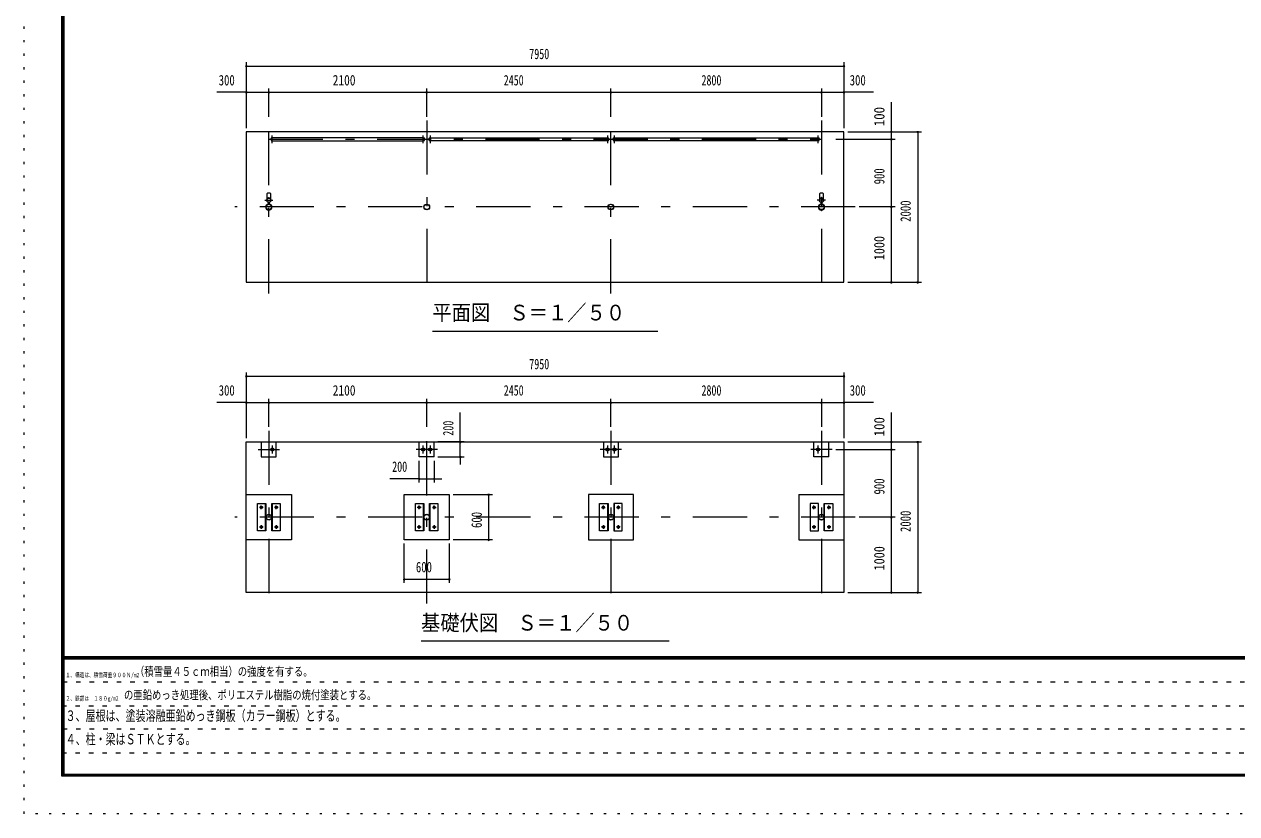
# Model space of a CAD drawing. Units: millimetres, scale not verified, with parts at other scales. Extents: x -23448 to 23452, y -10500 to 10500.
# Drawn here: x -6248 to 9878, y -10500 to 0 of the extents above; entities that cross this region are included whole.
import ezdxf
from ezdxf.enums import TextEntityAlignment as Align

# ---------------------------------------------------------------- set-up
doc = ezdxf.new("R2010")
doc.units = ezdxf.units.MM
doc.header["$LTSCALE"] = 60
for name, pattern in [('USER1', [3, 1, -2]), ('USER3', [24, 12, -5, 2, -5]), ('USER4', [3, 0.5, -2.5])]:
    doc.linetypes.add(name, pattern=pattern)
doc.layers.add('0-1_0-F', color=7, linetype='Continuous')
for name, color, linetype, lineweight in [('0-2_1-0BOLD', 7, 'Continuous', 18), ('0-3_1-2CENTER', 3, 'USER3', 18), ('0-5_1-5DIM', 3, 'Continuous', 18), ('0-C_F-F', 5, 'Continuous', 18), ('0-D_F-E_J_ADD', 5, 'USER4', 18)]:
    doc.layers.add(name, color=color, linetype=linetype, lineweight=lineweight)
doc.styles.add('ＭＳ ゴシック', font='')
doc.styles.get('ＭＳ ゴシック').set_extended_font_data('MS Gothic')

msp = doc.modelspace()

# ---------------------------------------------------------------- linework, layer by layer
at = {"layer": '0-2_1-0BOLD'}
for p, q in [((-942.07, -1508.98), (-2949.37, -1508.98)), ((-2949.37, -1551.68), (-942.07, -1551.68)), ((-849.36, -1508.98), (1507.93, -1508.98)), ((1507.93, -1551.68), (-849.36, -1551.68)), ((1600.63, -1508.98), (4307.93, -1508.98)), ((4307.93, -1551.68), (1600.63, -1551.68)), ((-3023.22, -2255.29), (-3023.22, -2330.81)), ((-2968.22, -2330.81), (-2968.22, -2255.29)), ((4326.78, -2255.29), (4326.78, -2330.81)), ((4381.78, -2330.81), (4381.78, -2255.29)), ((-3000.32, -2390.84), (-3000.32, -2369.06)), ((-2998.72, -2367.66), (-2998.72, -2392.29)), ((-2992.72, -2392.29), (-2992.72, -2367.66)), ((-2991.12, -2369.06), (-2991.12, -2390.84)), ((4349.68, -2390.84), (4349.68, -2369.06)), ((4351.28, -2367.66), (4351.28, -2392.29)), ((4357.28, -2392.29), (4357.28, -2367.66)), ((4358.88, -2369.06), (4358.88, -2390.84)), ((-795.72, -5755.33), (-795.72, -5555.33)), ((4454.27, -5755.33), (4454.27, -5555.33)), ((4054.28, -6255.33), (4654.28, -6255.33)), ((-3038.38, -6735.33), (-3038.38, -6375.33)), ((-2953.07, -6375.33), (-2953.07, -6735.33)), ((-938.37, -6735.33), (-938.37, -6375.33)), ((-853.08, -6375.33), (-853.08, -6735.33)), ((1511.62, -6735.33), (1511.62, -6375.33)), ((1596.93, -6375.33), (1596.93, -6735.33)), ((4311.63, -6375.33), (4311.63, -6735.33)), ((4396.93, -6735.33), (4396.93, -6375.33))]:
    msp.add_line(p, q, dxfattribs=at)
for points in [[(-3295.72, -1430.33), (-3295.72, -3430.33), (4654.28, -3430.33), (4654.28, -1430.33)], [(-3295.72, -5555.32), (4654.28, -5555.32), (4654.28, -7555.33), (-3295.72, -7555.33)], [(-1195.72, -6855.33), (-1195.72, -6255.33), (-595.72, -6255.33), (-595.72, -6855.33)], [(1254.28, -6255.33), (1254.28, -6855.33), (1854.28, -6855.33), (1854.28, -6255.33)], [(-3145.87, -6735.33), (-3145.87, -6375.33), (-3033.88, -6375.33), (-3033.88, -6735.33)], [(-2957.57, -6375.33), (-2845.58, -6375.33), (-2845.58, -6735.33), (-2957.57, -6735.33)], [(-1045.87, -6735.33), (-1045.87, -6375.33), (-933.87, -6375.33), (-933.87, -6735.33)], [(-857.57, -6375.33), (-745.57, -6375.33), (-745.57, -6735.33), (-857.57, -6735.33)], [(1516.13, -6735.33), (1404.13, -6735.33), (1404.13, -6375.33), (1516.13, -6375.33)], [(1704.43, -6375.33), (1592.42, -6375.33), (1592.42, -6735.33), (1704.43, -6735.33)], [(4316.13, -6375.33), (4204.13, -6375.33), (4204.13, -6735.33), (4316.13, -6735.33)], [(4504.43, -6735.33), (4392.43, -6735.33), (4392.43, -6375.33), (4504.43, -6375.33)]]:
    msp.add_lwpolyline(points, close=True, dxfattribs=at)
for points in [[(-3095.73, -5555.33), (-3095.73, -5755.33), (-2895.73, -5755.33), (-2895.73, -5555.33)], [(-795.72, -5755.33), (-995.72, -5755.33), (-995.72, -5555.33)], [(1454.28, -5555.33), (1454.28, -5755.33), (1654.28, -5755.33), (1654.28, -5555.33)], [(4454.27, -5755.33), (4254.27, -5755.33), (4254.27, -5555.33)], [(-3295.72, -6255.33), (-2695.72, -6255.33), (-2695.72, -6855.33), (-3295.72, -6855.33)], [(4054.28, -6255.33), (4054.28, -6855.33), (4654.28, -6855.33)]]:
    msp.add_lwpolyline(points, dxfattribs=at)
for centre, radius in [((-2995.72, -2430.33), 38.15), ((-2995.72, -2430.33), 35.35), ((-2995.72, -2340.33), 27.5), ((-2995.72, -2308.98), 2.25), ((-895.72, -2430.33), 38.15), ((-895.72, -2430.33), 35.35), ((1554.28, -2430.33), 38.15), ((1554.28, -2430.33), 35.35), ((4354.28, -2430.33), 38.15), ((4354.28, -2430.33), 35.35), ((4354.28, -2340.33), 27.5), ((4354.28, -2308.98), 2.25), ((-2995.72, -2472.33), 2.25), ((4354.28, -2472.33), 2.25), ((-2949.37, -5655.33), 21.35), ((-2949.37, -5655.33), 19.05), ((-942.07, -5655.33), 21.35), ((-942.07, -5655.33), 19.05), ((-849.37, -5655.33), 21.35), ((-849.37, -5655.33), 19.05), ((1507.93, -5655.33), 21.35), ((1507.93, -5655.33), 19.05), ((1600.63, -5655.33), 21.35), ((1600.63, -5655.33), 19.05), ((4307.92, -5655.33), 21.35), ((4307.92, -5655.33), 19.05), ((-3095.73, -6425.33), 14.5), ((-2895.72, -6425.33), 14.5), ((-995.72, -6425.33), 14.5), ((-795.72, -6425.33), 14.5), ((1454.27, -6425.33), 14.5), ((1654.28, -6425.33), 14.5), ((4254.28, -6425.33), 14.5), ((4454.28, -6425.33), 14.5), ((-2995.72, -6555.33), 38.15), ((-2995.72, -6555.33), 35.35), ((-895.72, -6555.33), 38.15), ((-895.72, -6555.33), 35.35), ((1554.28, -6555.33), 38.15), ((1554.28, -6555.33), 35.35), ((4354.28, -6555.33), 38.15), ((4354.28, -6555.33), 35.35), ((-3095.73, -6685.33), 14.5), ((-2895.72, -6685.33), 14.5), ((-995.72, -6685.33), 14.5), ((-795.72, -6685.33), 14.5), ((1454.27, -6685.33), 14.5), ((1654.28, -6685.33), 14.5), ((4254.28, -6685.33), 14.5), ((4454.28, -6685.33), 14.5)]:
    msp.add_circle(centre, radius, dxfattribs=at)
for centre, radius, start, end in [((-2949.37, -1530.33), 21.35, 90, 270), ((-942.07, -1530.33), 21.35, 270, 90), ((-849.36, -1530.33), 21.35, 90, 270), ((1507.93, -1530.33), 21.35, 270, 90), ((1600.63, -1530.33), 21.35, 90, 270), ((4307.93, -1530.33), 21.35, 270, 90), ((-2995.72, -2290.78), 44.9, 52.23546, 127.76454), ((4354.28, -2290.78), 44.9, 52.23546, 127.76454), ((-2995.72, -2430.33), 39.75, 96.64514, 265.61671), ((-2995.72, -2340.33), 29.1, 95.93016, 260.90512), ((-2995.72, -2357.73), 44.9, 109.58864, 127.76454), ((-2995.72, -2308.98), 3.85, 321.34222, 270), ((-2995.72, -2340.33), 29.1, 279.09488, 90), ((-2995.72, -2430.33), 39.75, 270, 83.35486), ((-2995.72, -2357.73), 44.9, 52.23546, 70.41136), ((4354.28, -2430.33), 39.75, 96.64514, 265.61671), ((4354.28, -2340.33), 29.1, 95.93016, 260.90512), ((4354.28, -2357.73), 44.9, 109.58864, 127.76454), ((4354.28, -2308.98), 3.85, 321.34222, 270), ((4354.28, -2340.33), 29.1, 279.09488, 90), ((4354.28, -2430.33), 39.75, 270, 83.35486), ((4354.28, -2357.73), 44.9, 52.23546, 70.41136), ((-2995.72, -2472.33), 3.85, 90, 37.90752), ((4354.28, -2472.33), 3.85, 90, 37.90752)]:
    msp.add_arc(centre, radius, start, end, dxfattribs=at)
at = {"layer": '0-3_1-2CENTER'}
for p, q in [((-2995.72, -3580.33), (-2995.72, -1280.33)), ((-895.72, -1280.33), (-895.72, -3580.33)), ((1554.28, -3580.33), (1554.28, -1280.33)), ((4354.28, -1280.33), (4354.28, -3580.33)), ((-2995.72, -1530.33), (4354.28, -1530.33)), ((-2949.37, -1581.68), (-2949.37, -1478.98)), ((-942.07, -1581.68), (-942.07, -1478.98)), ((-849.36, -1478.98), (-849.36, -1581.68)), ((1507.93, -1478.98), (1507.93, -1581.68)), ((1600.63, -1581.68), (1600.63, -1478.98)), ((4307.93, -1478.98), (4307.93, -1581.68)), ((-3050.72, -2340.33), (-2940.72, -2340.33)), ((-2984.96, -2380), (-3006.48, -2380)), ((4409.28, -2340.33), (4299.28, -2340.33)), ((4343.52, -2380), (4365.04, -2380)), ((4804.28, -2430.33), (-3445.72, -2430.33)), ((-2995.72, -5405.33), (-2995.72, -7705.33)), ((-895.72, -7705.33), (-895.72, -5405.33)), ((1554.28, -5405.33), (1554.28, -7705.33)), ((4354.28, -5405.33), (4354.28, -7705.33)), ((-2949.37, -5603.98), (-2949.37, -5706.68)), ((-942.07, -5706.68), (-942.07, -5603.98)), ((-849.37, -5603.98), (-849.37, -5706.68)), ((1507.93, -5603.98), (1507.93, -5706.68)), ((1600.63, -5706.68), (1600.63, -5603.98)), ((4307.92, -5603.98), (4307.92, -5706.68)), ((-3137.15, -5655.33), (-2854.3, -5655.33)), ((-754.3, -5655.33), (-1037.15, -5655.33)), ((1695.7, -5655.33), (1412.86, -5655.33)), ((4495.69, -5655.33), (4212.85, -5655.33)), ((-3070.72, -6425.33), (-3120.72, -6425.33)), ((-3095.73, -6450.33), (-3095.73, -6400.33)), ((-2870.72, -6425.33), (-2920.72, -6425.33)), ((-2895.72, -6450.33), (-2895.72, -6400.33)), ((-970.72, -6425.33), (-1020.72, -6425.33)), ((-995.72, -6450.33), (-995.72, -6400.33)), ((-820.72, -6425.33), (-770.72, -6425.33)), ((-795.72, -6450.33), (-795.72, -6400.33)), ((1429.28, -6425.33), (1479.28, -6425.33)), ((1454.27, -6450.33), (1454.27, -6400.33)), ((1629.28, -6425.33), (1679.28, -6425.33)), ((1654.28, -6450.33), (1654.28, -6400.33)), ((4229.28, -6425.33), (4279.28, -6425.33)), ((4254.28, -6450.33), (4254.28, -6400.33)), ((4429.28, -6425.33), (4479.28, -6425.33)), ((4454.28, -6450.33), (4454.28, -6400.33)), ((4804.28, -6555.33), (-3445.72, -6555.33)), ((-3120.72, -6685.33), (-3070.72, -6685.33)), ((-3095.73, -6660.33), (-3095.73, -6710.33)), ((-2920.72, -6685.33), (-2870.72, -6685.33)), ((-2895.72, -6660.33), (-2895.72, -6710.33)), ((-1020.72, -6685.33), (-970.72, -6685.33)), ((-995.72, -6710.33), (-995.72, -6660.33)), ((-820.72, -6685.33), (-770.72, -6685.33)), ((-795.72, -6660.33), (-795.72, -6710.33)), ((1479.28, -6685.33), (1429.28, -6685.33)), ((1454.27, -6660.33), (1454.27, -6710.33)), ((1679.28, -6685.33), (1629.28, -6685.33)), ((1654.28, -6710.33), (1654.28, -6660.33)), ((4279.28, -6685.33), (4229.28, -6685.33)), ((4254.28, -6660.33), (4254.28, -6710.33)), ((4479.28, -6685.33), (4429.28, -6685.33)), ((4454.28, -6660.33), (4454.28, -6710.33))]:
    msp.add_line(p, q, dxfattribs=at)
at = {"layer": '0-5_1-5DIM'}
for p, q in [((-3285.72, -555.33), (-3305.72, -555.33)), ((-3295.72, -505.33), (-3295.72, -1380.33)), ((-3295.72, -555.33), (4654.28, -555.33)), ((4664.28, -555.33), (4644.28, -555.33)), ((4654.28, -505.33), (4654.28, -1380.33)), ((-3295.72, -905.33), (-3688.22, -905.33)), ((-3285.72, -905.33), (-3305.72, -905.33)), ((-3295.72, -905.33), (-2995.72, -905.33)), ((-2985.72, -905.33), (-3005.72, -905.33)), ((-2995.72, -1230.33), (-2995.72, -855.33)), ((-2995.72, -905.33), (-895.72, -905.33)), ((-885.72, -905.33), (-905.72, -905.33)), ((-895.72, -1230.33), (-895.72, -855.33)), ((-895.72, -905.33), (1554.28, -905.33)), ((1564.28, -905.33), (1544.28, -905.33)), ((1554.28, -1230.33), (1554.28, -855.33)), ((1554.28, -905.33), (4354.28, -905.33)), ((4364.28, -905.33), (4344.28, -905.33)), ((4354.28, -855.33), (4354.28, -1230.33)), ((4354.28, -905.33), (4654.28, -905.33)), ((4664.28, -905.33), (4644.28, -905.33)), ((5046.78, -905.33), (4654.28, -905.33)), ((5284.28, -1430.33), (5284.28, -1037.83)), ((4704.28, -1430.33), (5684.28, -1430.33)), ((5294.28, -1430.33), (5274.28, -1430.33)), ((5284.28, -1530.34), (5284.28, -1430.33)), ((5644.28, -1430.33), (5624.28, -1430.33)), ((5634.28, -1430.33), (5634.28, -3430.33)), ((4545.7, -1530.34), (5334.28, -1530.34)), ((5294.28, -1530.34), (5274.28, -1530.34)), ((5284.28, -2430.33), (5284.28, -1530.34)), ((5334.28, -2430.33), (4854.28, -2430.33)), ((5294.28, -2430.33), (5274.28, -2430.33)), ((5284.28, -3430.33), (5284.28, -2430.33)), ((4704.28, -3430.33), (5684.28, -3430.33)), ((5294.28, -3430.33), (5274.28, -3430.33)), ((5644.28, -3430.33), (5624.28, -3430.33)), ((-820.72, -4080.33), (2179.28, -4080.33)), ((-3295.72, -4630.33), (-3295.72, -5505.32)), ((4654.27, -4630.33), (4654.27, -5505.32)), ((-3285.72, -4680.33), (-3305.72, -4680.33)), ((-3295.72, -4680.33), (4654.27, -4680.33)), ((4664.27, -4680.33), (4644.27, -4680.33)), ((-2995.73, -5355.33), (-2995.73, -4980.33)), ((-895.72, -5355.33), (-895.72, -4980.33)), ((1554.28, -5355.33), (1554.28, -4980.33)), ((4354.28, -4980.33), (4354.28, -5355.33)), ((-3295.72, -5030.33), (-3688.22, -5030.33)), ((-3285.72, -5030.33), (-3305.72, -5030.33)), ((-3295.72, -5030.33), (-2995.73, -5030.33)), ((-2985.73, -5030.33), (-3005.73, -5030.33)), ((-2995.73, -5030.33), (-895.72, -5030.33)), ((-885.72, -5030.33), (-905.72, -5030.33)), ((-895.72, -5030.33), (1554.28, -5030.33)), ((1564.27, -5030.33), (1544.27, -5030.33)), ((1554.28, -5030.33), (4354.28, -5030.33)), ((4364.28, -5030.33), (4344.28, -5030.33)), ((4354.28, -5030.33), (4654.27, -5030.33)), ((4664.27, -5030.33), (4644.27, -5030.33)), ((5046.78, -5030.33), (4654.27, -5030.33)), ((-448.7, -5555.33), (-448.7, -5162.83)), ((5284.28, -5555.33), (5284.28, -5162.83)), ((-398.7, -5555.33), (-745.72, -5555.33)), ((-438.7, -5555.33), (-458.7, -5555.33)), ((-448.7, -5755.33), (-448.7, -5555.33)), ((4704.27, -5555.33), (5684.28, -5555.33)), ((5294.28, -5555.33), (5274.28, -5555.33)), ((5284.28, -5655.33), (5284.28, -5555.33)), ((5644.28, -5555.33), (5624.28, -5555.33)), ((5634.28, -5555.33), (5634.28, -7555.32)), ((-995.72, -6094.63), (-995.72, -5805.33)), ((-795.72, -5805.33), (-795.72, -6094.63)), ((-745.72, -5755.33), (-398.7, -5755.33)), ((-438.7, -5755.33), (-458.7, -5755.33)), ((-448.7, -5755.33), (-448.7, -5855.33)), ((4545.7, -5655.33), (5334.28, -5655.33)), ((5294.28, -5655.33), (5274.28, -5655.33)), ((5284.28, -6555.32), (5284.28, -5655.33)), ((-995.72, -6044.63), (-1388.22, -6044.63)), ((-985.72, -6044.63), (-1005.72, -6044.63)), ((-995.72, -6044.63), (-795.72, -6044.63)), ((-785.72, -6044.63), (-805.72, -6044.63)), ((-795.72, -6044.63), (-695.72, -6044.63)), ((-545.72, -6255.33), (-20.73, -6255.33)), ((-60.73, -6255.33), (-80.73, -6255.33)), ((-70.73, -6855.33), (-70.73, -6255.33)), ((5334.28, -6555.32), (4854.28, -6555.32)), ((5294.28, -6555.32), (5274.28, -6555.32)), ((5284.28, -7555.32), (5284.28, -6555.32)), ((-1195.72, -7430.33), (-1195.72, -6905.33)), ((-595.72, -6905.33), (-595.72, -7430.33)), ((-20.73, -6855.33), (-545.72, -6855.33)), ((-60.73, -6855.33), (-80.73, -6855.33)), ((-1185.72, -7380.33), (-1205.72, -7380.33)), ((-1195.72, -7380.33), (-595.72, -7380.33)), ((-585.72, -7380.33), (-605.72, -7380.33)), ((4704.27, -7555.32), (5684.28, -7555.32)), ((5294.28, -7555.32), (5274.28, -7555.32)), ((5644.28, -7555.32), (5624.28, -7555.32)), ((2329.28, -8205.33), (-970.72, -8205.33))]:
    msp.add_line(p, q, dxfattribs=at)
for centre in [(-3295.72, -555.33), (4654.28, -555.33), (-3295.72, -905.33), (-2995.72, -905.33), (-895.72, -905.33), (1554.28, -905.33), (4354.28, -905.33), (4654.28, -905.33), (5284.28, -1430.33), (5634.28, -1430.33), (5284.28, -1530.34), (5284.28, -2430.33), (5284.28, -3430.33), (5634.28, -3430.33), (-3295.72, -4680.33), (4654.27, -4680.33), (-3295.72, -5030.33), (-2995.73, -5030.33), (-895.72, -5030.33), (1554.27, -5030.33), (4354.28, -5030.33), (4654.27, -5030.33), (-448.7, -5555.33), (5284.28, -5555.33), (5634.28, -5555.33), (-448.7, -5755.33), (5284.28, -5655.33), (-995.72, -6044.63), (-795.72, -6044.63), (-70.73, -6255.33), (5284.28, -6555.32), (-70.73, -6855.33), (-1195.72, -7380.33), (-595.72, -7380.33), (5284.28, -7555.32), (5634.28, -7555.32)]:
    msp.add_arc(centre, 10, 180, 0, dxfattribs=at)
at = {"layer": '0-C_F-F'}
for p, q in [((22926.62, -8415), (-5723.38, -8415)), ((-5723.38, -8417.5), (22926.62, -8417.5)), ((22926.62, -8420), (-5723.38, -8420)), ((-5723.38, -8422.5), (22926.62, -8422.5)), ((22926.62, -8425), (-5723.38, -8425)), ((-5723.38, -8427.5), (22926.62, -8427.5)), ((22926.62, -8430), (-5723.38, -8430)), ((-5723.38, -8432.5), (22926.62, -8432.5)), ((22926.62, -8435), (-5723.38, -8435)), ((-5723.38, -8437.5), (22926.62, -8437.5)), ((22926.62, -8440), (-5723.38, -8440))]:
    msp.add_line(p, q, dxfattribs=at)
at = {"layer": '0-C_F-F', "color": 6, "linetype": 'USER1'}
for p, q in [((12501.62, -8752), (-5748.38, -8752)), ((-5748.38, -9064), (12501.62, -9064)), ((12501.62, -9376), (-5748.38, -9376)), ((-5748.38, -9688), (9993.62, -9688))]:
    msp.add_line(p, q, dxfattribs=at)
at = {"layer": '0-C_F-F'}
for points in [[(22951.62, -10000), (-5748.38, -10000), (-5748.38, 10100), (22951.62, 10100)], [(22949.12, -9997.5), (-5745.88, -9997.5), (-5745.88, 10097.5), (22949.12, 10097.5)], [(22946.62, -9995), (22946.62, 10095), (-5743.38, 10095), (-5743.38, -9995)], [(22944.12, -9992.5), (-5740.88, -9992.5), (-5740.88, 10092.5), (22944.12, 10092.5)], [(22941.62, -9990), (22941.62, 10090), (-5738.38, 10090), (-5738.38, -9990)], [(22939.12, -9987.5), (-5735.88, -9987.5), (-5735.88, 10087.5), (22939.12, 10087.5)], [(22936.62, -9985), (22936.62, 10085), (-5733.38, 10085), (-5733.38, -9985)], [(22934.12, -9982.5), (-5730.88, -9982.5), (-5730.88, 10082.5), (22934.12, 10082.5)], [(22931.62, -9980), (-5728.38, -9980), (-5728.38, 10080), (22931.62, 10080)], [(22929.12, -9977.5), (-5725.88, -9977.5), (-5725.88, 10077.5), (22929.12, 10077.5)], [(22926.62, -9975), (22926.62, 10075), (-5723.38, 10075), (-5723.38, -9975)]]:
    msp.add_lwpolyline(points, close=True, dxfattribs=at)
at = {"layer": '0-D_F-E_J_ADD'}
msp.add_lwpolyline([(23451.62, -10500), (-6248.38, -10500), (-6248.38, 10500), (23451.62, 10500)], close=True, dxfattribs=at)

# ---------------------------------------------------------------- texts
at = {"layer": '0-1_0-F', "style": 'ＭＳ ゴシック'}
for s, height, width, p in [('（積雪量４５ｃｍ相当）の強度を有する。', 118.4, 0.75, (-4775.93, -8702)), ('１、構造は、積雪荷重９００Ｎ/m2', 59.2, 0.75, (-5698.38, -8702)), ('\u3000の亜鉛めっき処理後、ポリエステル樹脂の焼付塗装とする。', 118.4, 0.75, (-5046.4, -9014)), ('２、鉄部は\u3000１８０g/m2', 59.2, 0.75, (-5698.38, -9014)), ('３、屋根は、塗装溶融亜鉛めっき鋼板（カラー鋼板）とする。', 139.3, 0.7, (-5698.38, -9307)), ('４、柱・梁はＳＴＫとする。', 139.3, 0.7, (-5698.38, -9619))]:
    msp.add_text(s, height=height, dxfattribs=dict(at, width=width)).set_placement(p, align=Align.BOTTOM_LEFT)
at = {"layer": '0-5_1-5DIM', "color": 7, "style": 'ＭＳ ゴシック'}
for s, height, width, p in [('7950', 139.3, 0.7, (468.6, -505.33)), ('300', 139.3, 0.75, (-3661.93, -855.33)), ('2100', 139.3, 0.8, (-2145.76, -855.33)), ('2450', 139.3, 0.7, (128.58, -855.33)), ('2800', 139.3, 0.7, (2758.64, -855.33)), ('300', 139.3, 0.75, (4730.56, -855.33)), ('平面図\u3000Ｓ＝１／５０', 208.9, 0.9, (-820.72, -4001.83)), ('7950', 139.3, 0.7, (468.59, -4630.33)), ('300', 139.3, 0.75, (-3661.94, -4980.33)), ('2100', 139.3, 0.8, (-2145.77, -4980.33)), ('2450', 139.3, 0.7, (128.57, -4980.33)), ('2800', 139.3, 0.7, (2758.64, -4980.33)), ('300', 139.3, 0.75, (4730.56, -4980.33)), ('200', 139.3, 0.7, (-1354.62, -5994.63)), ('600', 139.3, 0.75, (-1039.36, -7330.33)), ('基礎伏図\u3000Ｓ＝１／５０', 208.9, 0.9, (-970.72, -8126.82))]:
    msp.add_text(s, height=height, dxfattribs=dict(at, width=width)).set_placement(p, align=Align.BOTTOM_LEFT)
for s, width, p in [('100', 0.9, (5234.28, -1355.63)), ('900', 0.75, (5234.28, -2129.07)), ('2000', 0.75, (5584.28, -2627.85)), ('1000', 0.85, (5234.28, -3138.3)), ('200', 0.7, (-498.7, -5471.73)), ('100', 0.9, (5234.28, -5480.63)), ('900', 0.75, (5234.28, -6254.06)), ('600', 0.75, (-120.73, -6698.96)), ('2000', 0.75, (5584.28, -6752.85)), ('1000', 0.85, (5234.28, -7263.3))]:
    msp.add_text(s, height=139.3, rotation=90, dxfattribs=dict(at, width=width)).set_placement(p, align=Align.BOTTOM_LEFT)

doc.saveas('drawing.dxf')
